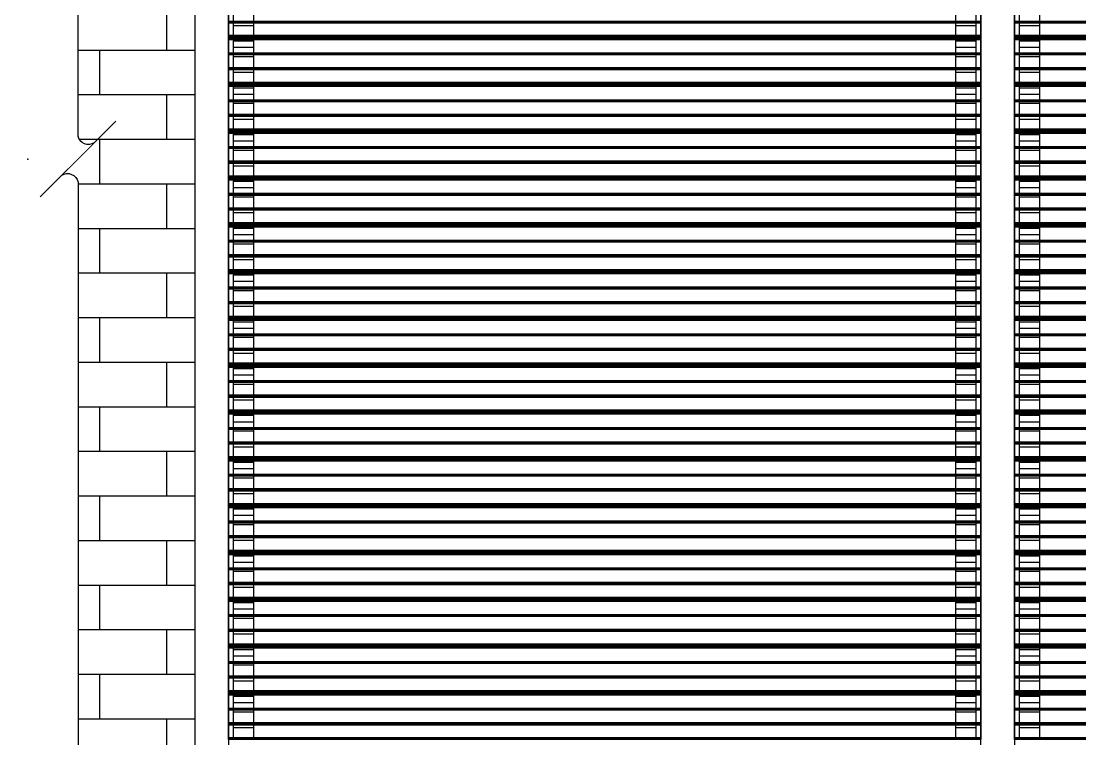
# Model space of a CAD drawing. Header units: millimetres. Extents: x -244126 to 368105, y -173968 to 259060.
# Drawn here: x 432 to 2015, y 57677 to 58751 of the extents above; entities that cross this region are included whole.
import ezdxf

# ---------------------------------------------------------------- set-up
doc = ezdxf.new("R2010")
doc.units = ezdxf.units.MM
doc.header["$MEASUREMENT"] = 0
for name, color, linetype in [('000 - H A T C H', 8, 'Continuous'), ('000 - SYMBOL CON', 1, 'Continuous'), ('000 - WIPEOUT', 250, 'Continuous'), ('001 - ASCESSORIES', 1, 'Continuous'), ('002 - STRUCTURAL STEEL', 4, 'Continuous'), ('004 - WALL', 3, 'Continuous')]:
    doc.layers.add(name, color=color, linetype=linetype)

# ---------------------------------------------------------------- blocks, each defined once
blk = doc.blocks.new('*U3711')
at = {"layer": '000 - H A T C H'}
h = blk.add_hatch(dxfattribs=at)
h.set_pattern_fill('AR-BRSTD', color=0, scale=25)
h.set_pattern_definition([(0, (-1350, -100), (0, 66.675), []), (90, (-1350, -100), (-100, 66.675), [66.675, -66.675])])
h.paths.add_polyline_path([(-250, 3000), (-250, 0), (0, 0), (0, 2700), (2400, 2700), (2400, 0), (2650, 0), (2650, 3000)])
at = {"layer": '004 - WALL', "color": 0, "linetype": 'ByBlock'}
blk.add_lwpolyline([(2650, 3000), (-250, 3000), (-250, 0), (0, 0), (0, 2700), (2400, 2700), (2400, 0), (2650, 0), (2650, 3000)], close=True, dxfattribs=at)
blk = doc.blocks.new('*U3715')
at = {"layer": '002 - STRUCTURAL STEEL', "color": 0, "linetype": 'ByBlock'}
blk.add_lwpolyline([(0, 50), (2700, 50), (2700, 0), (0, 0)], close=True, dxfattribs=at)
blk = doc.blocks.new('*U3751')
at = {"color": 3}
blk.add_wipeout([(1.375, 3.006), (1.184, 2.931), (1.025, 2.8), (0.917, 2.625), (0.871, 2.424), (0.89, 2.219), (0.974, 2.031), (-0.969, 3.974), (-0.885, 3.787), (-0.866, 3.583), (-0.913, 3.384), (-1.021, 3.21), (-1.179, 3.079), (-1.37, 3.006), (-59.997, 3.02), (-59.997, -0.38), (60, -0.394), (60, 3.006)], dxfattribs=at).dxf.layer = '000 - WIPEOUT'
blk.add_point((0.003, 0.003), dxfattribs=at)
at = {"layer": '000 - SYMBOL CON', "color": 0, "extrusion": (0, 0, -1)}
blk.add_line((2.269, 0.737), (-2.269, 5.275), dxfattribs=at)
at = {"layer": '000 - SYMBOL CON', "color": 0}
for p, q in [((-1.37, 3.006), (-59.997, 3.02)), ((1.375, 3.006), (60, 3.006))]:
    blk.add_line(p, q, dxfattribs=at)
at = {"layer": '000 - SYMBOL CON', "color": 0, "extrusion": (0, 0, -1)}
for centre, radius, start, end in [((1.499, 3.626), 0.634, 146.72715, 258.27285), ((-1.507, 2.382), 0.638, 326.67996, 78.07944)]:
    blk.add_arc(centre, radius, start, end, dxfattribs=at)
blk = doc.blocks.new('000 - ASSCESSORIES_FAMELINE_AL.FLEX_BK_FOR_70Z_[70Z-BK]_FRONT_VIEW')
at = {"layer": '001 - ASCESSORIES', "color": 8}
for p, q in [((-49.3, -15), (-49.3, 15)), ((-25.7, -15), (-25.7, 15)), ((-11.9, -15), (-11.9, 15)), ((-2.4, -15), (-2.4, 15))]:
    blk.add_line(p, q, dxfattribs=at)
at = {"layer": '001 - ASCESSORIES', "color": 0}
blk.add_lwpolyline([(-65.5, 15), (2.7, 15), (2.7, -15), (-65.5, -15)], close=True, dxfattribs=at)
blk = doc.blocks.new('*U3766')
at = {"color": 8}
for p, q in [((-484.5, -225), (-484.5, -1350)), ((-484.2, -225), (-484.2, -1350)), ((-483.8, -225), (-483.8, -1350)), ((-483.4, -225), (-483.4, -1350)), ((-482.6, -225), (-482.6, -1350)), ((-463.7, -225), (-463.7, -1350)), ((-463.3, -225), (-463.3, -1350)), ((-462.9, -225), (-462.9, -1350)), ((-462.5, -225), (-462.5, -1350)), ((-462.1, -225), (-462.1, -1350)), ((-461.8, -225), (-461.8, -1350)), ((-461.8, -225), (-461.8, -1350)), ((-461.5, -225), (-461.5, -1350)), ((-461.2, -225), (-461.2, -1350)), ((-460.9, -225), (-460.9, -1350)), ((-460.7, -225), (-460.7, -1350)), ((-460.5, -225), (-460.5, -1350)), ((-441.5, -225), (-441.5, -1350)), ((-441.3, -225), (-441.3, -1350)), ((-441, -225), (-441, -1350)), ((-440.7, -225), (-440.7, -1350)), ((-440.4, -225), (-440.4, -1350)), ((-440.1, -225), (-440.1, -1350)), ((-439.7, -225), (-439.7, -1350)), ((-439.3, -225), (-439.3, -1350)), ((-438.9, -225), (-438.9, -1350)), ((-418.8, -225), (-418.8, -1350)), ((-418.4, -225), (-418.4, -1350)), ((-418, -225), (-418, -1350)), ((-417.6, -225), (-417.6, -1350)), ((-417.2, -225), (-417.2, -1350)), ((-416.9, -225), (-416.9, -1350)), ((-416.9, -225), (-416.9, -1350)), ((-416.6, -225), (-416.6, -1350)), ((-416.3, -225), (-416.3, -1350)), ((-416, -225), (-416, -1350)), ((-415.8, -225), (-415.8, -1350)), ((-415.7, -225), (-415.7, -1350)), ((-415.6, -225), (-415.6, -1350)), ((-415.5, -225), (-415.5, -1350)), ((-415.2, -225), (-415.2, -1350)), ((-414.9, -225), (-414.9, -1350)), ((-414.5, -225), (-414.5, -1350)), ((-414.2, -225), (-414.2, -1350)), ((-413.8, -225), (-413.8, -1350)), ((-413.4, -225), (-413.4, -1350)), ((-412.6, -225), (-412.6, -1350)), ((-393.7, -225), (-393.7, -1350)), ((-393.3, -225), (-393.3, -1350)), ((-392.9, -225), (-392.9, -1350)), ((-392.5, -225), (-392.5, -1350)), ((-392.1, -225), (-392.1, -1350)), ((-391.8, -225), (-391.8, -1350)), ((-391.8, -225), (-391.8, -1350)), ((-391.5, -225), (-391.5, -1350)), ((-391.2, -225), (-391.2, -1350)), ((-390.9, -225), (-390.9, -1350)), ((-390.7, -225), (-390.7, -1350)), ((-390.5, -225), (-390.5, -1350)), ((-371.5, -225), (-371.5, -1350)), ((-371.3, -225), (-371.3, -1350)), ((-371, -225), (-371, -1350)), ((-370.7, -225), (-370.7, -1350)), ((-370.4, -225), (-370.4, -1350)), ((-370.1, -225), (-370.1, -1350)), ((-369.7, -225), (-369.7, -1350)), ((-369.3, -225), (-369.3, -1350)), ((-368.9, -225), (-368.9, -1350)), ((-348.8, -225), (-348.8, -1350)), ((-348.4, -225), (-348.4, -1350)), ((-348, -225), (-348, -1350)), ((-347.6, -225), (-347.6, -1350)), ((-347.2, -225), (-347.2, -1350)), ((-346.9, -225), (-346.9, -1350)), ((-346.9, -225), (-346.9, -1350)), ((-346.6, -225), (-346.6, -1350)), ((-346.3, -225), (-346.3, -1350)), ((-346, -225), (-346, -1350)), ((-345.8, -225), (-345.8, -1350)), ((-345.7, -225), (-345.7, -1350)), ((-345.6, -225), (-345.6, -1350)), ((-345.5, -225), (-345.5, -1350)), ((-345.2, -225), (-345.2, -1350)), ((-344.9, -225), (-344.9, -1350)), ((-344.5, -225), (-344.5, -1350)), ((-344.2, -225), (-344.2, -1350)), ((-343.8, -225), (-343.8, -1350)), ((-343.4, -225), (-343.4, -1350)), ((-342.6, -225), (-342.6, -1350)), ((-323.7, -225), (-323.7, -1350)), ((-323.3, -225), (-323.3, -1350)), ((-322.9, -225), (-322.9, -1350)), ((-322.5, -225), (-322.5, -1350)), ((-322.1, -225), (-322.1, -1350)), ((-321.8, -225), (-321.8, -1350)), ((-321.8, -225), (-321.8, -1350)), ((-321.5, -225), (-321.5, -1350)), ((-321.2, -225), (-321.2, -1350)), ((-320.9, -225), (-320.9, -1350)), ((-320.7, -225), (-320.7, -1350)), ((-320.5, -225), (-320.5, -1350)), ((-301.5, -225), (-301.5, -1350)), ((-301.3, -225), (-301.3, -1350)), ((-301, -225), (-301, -1350)), ((-300.7, -225), (-300.7, -1350)), ((-300.4, -225), (-300.4, -1350)), ((-300.1, -225), (-300.1, -1350)), ((-299.7, -225), (-299.7, -1350)), ((-299.3, -225), (-299.3, -1350)), ((-298.9, -225), (-298.9, -1350)), ((-278.8, -225), (-278.8, -1350)), ((-278.4, -225), (-278.4, -1350)), ((-278, -225), (-278, -1350)), ((-277.6, -225), (-277.6, -1350)), ((-277.2, -225), (-277.2, -1350)), ((-276.9, -225), (-276.9, -1350)), ((-276.9, -225), (-276.9, -1350)), ((-276.6, -225), (-276.6, -1350)), ((-276.3, -225), (-276.3, -1350)), ((-276, -225), (-276, -1350)), ((-275.8, -225), (-275.8, -1350)), ((-275.7, -225), (-275.7, -1350)), ((-275.6, -225), (-275.6, -1350)), ((-275.5, -225), (-275.5, -1350)), ((-275.2, -225), (-275.2, -1350)), ((-274.9, -225), (-274.9, -1350)), ((-274.5, -225), (-274.5, -1350)), ((-274.2, -225), (-274.2, -1350)), ((-273.8, -225), (-273.8, -1350)), ((-273.4, -225), (-273.4, -1350)), ((-272.6, -225), (-272.6, -1350)), ((-253.7, -225), (-253.7, -1350)), ((-253.3, -225), (-253.3, -1350)), ((-252.9, -225), (-252.9, -1350)), ((-252.5, -225), (-252.5, -1350)), ((-252.1, -225), (-252.1, -1350)), ((-251.8, -225), (-251.8, -1350)), ((-251.8, -225), (-251.8, -1350)), ((-251.5, -225), (-251.5, -1350)), ((-251.2, -225), (-251.2, -1350)), ((-250.9, -225), (-250.9, -1350)), ((-250.7, -225), (-250.7, -1350)), ((-250.5, -225), (-250.5, -1350)), ((-231.5, -225), (-231.5, -1350)), ((-231.3, -225), (-231.3, -1350)), ((-231, -225), (-231, -1350)), ((-230.7, -225), (-230.7, -1350)), ((-230.4, -225), (-230.4, -1350)), ((-230.1, -225), (-230.1, -1350)), ((-229.7, -225), (-229.7, -1350)), ((-229.3, -225), (-229.3, -1350)), ((-228.9, -225), (-228.9, -1350)), ((-208.8, -225), (-208.8, -1350)), ((-208.4, -225), (-208.4, -1350)), ((-208, -225), (-208, -1350)), ((-207.6, -225), (-207.6, -1350)), ((-207.2, -225), (-207.2, -1350)), ((-206.9, -225), (-206.9, -1350)), ((-206.9, -225), (-206.9, -1350)), ((-206.6, -225), (-206.6, -1350)), ((-206.3, -225), (-206.3, -1350)), ((-206, -225), (-206, -1350)), ((-205.8, -225), (-205.8, -1350)), ((-205.7, -225), (-205.7, -1350)), ((-205.6, -225), (-205.6, -1350)), ((-205.5, -225), (-205.5, -1350)), ((-205.2, -225), (-205.2, -1350)), ((-204.9, -225), (-204.9, -1350)), ((-204.5, -225), (-204.5, -1350)), ((-204.2, -225), (-204.2, -1350)), ((-203.8, -225), (-203.8, -1350)), ((-203.4, -225), (-203.4, -1350)), ((-202.6, -225), (-202.6, -1350)), ((-183.7, -225), (-183.7, -1350)), ((-183.3, -225), (-183.3, -1350)), ((-182.9, -225), (-182.9, -1350)), ((-182.5, -225), (-182.5, -1350)), ((-182.1, -225), (-182.1, -1350)), ((-181.8, -225), (-181.8, -1350)), ((-181.8, -225), (-181.8, -1350)), ((-181.5, -225), (-181.5, -1350)), ((-181.2, -225), (-181.2, -1350)), ((-180.9, -225), (-180.9, -1350)), ((-180.7, -225), (-180.7, -1350)), ((-180.5, -225), (-180.5, -1350)), ((-161.5, -225), (-161.5, -1350)), ((-161.3, -225), (-161.3, -1350)), ((-161, -225), (-161, -1350)), ((-160.7, -225), (-160.7, -1350)), ((-160.4, -225), (-160.4, -1350)), ((-160.1, -225), (-160.1, -1350)), ((-159.7, -225), (-159.7, -1350)), ((-159.3, -225), (-159.3, -1350)), ((-158.9, -225), (-158.9, -1350)), ((-138.8, -225), (-138.8, -1350)), ((-138.4, -225), (-138.4, -1350)), ((-138, -225), (-138, -1350)), ((-137.6, -225), (-137.6, -1350)), ((-137.2, -225), (-137.2, -1350)), ((-136.9, -225), (-136.9, -1350)), ((-136.9, -225), (-136.9, -1350)), ((-136.6, -225), (-136.6, -1350)), ((-136.3, -225), (-136.3, -1350)), ((-136, -225), (-136, -1350)), ((-135.8, -225), (-135.8, -1350)), ((-135.7, -225), (-135.7, -1350)), ((-135.6, -225), (-135.6, -1350)), ((-135.5, -225), (-135.5, -1350)), ((-135.2, -225), (-135.2, -1350)), ((-134.9, -225), (-134.9, -1350)), ((-134.5, -225), (-134.5, -1350)), ((-134.2, -225), (-134.2, -1350)), ((-133.8, -225), (-133.8, -1350)), ((-133.4, -225), (-133.4, -1350)), ((-132.6, -225), (-132.6, -1350)), ((-113.7, -225), (-113.7, -1350)), ((-113.3, -225), (-113.3, -1350)), ((-112.9, -225), (-112.9, -1350)), ((-112.5, -225), (-112.5, -1350)), ((-112.1, -225), (-112.1, -1350)), ((-111.8, -225), (-111.8, -1350)), ((-111.8, -225), (-111.8, -1350)), ((-111.5, -225), (-111.5, -1350)), ((-111.2, -225), (-111.2, -1350)), ((-110.9, -225), (-110.9, -1350)), ((-110.7, -225), (-110.7, -1350)), ((-110.5, -225), (-110.5, -1350)), ((-91.5, -225), (-91.5, -1350)), ((-91.3, -225), (-91.3, -1350)), ((-91, -225), (-91, -1350)), ((-90.7, -225), (-90.7, -1350)), ((-90.4, -225), (-90.4, -1350)), ((-90.1, -225), (-90.1, -1350)), ((-89.7, -225), (-89.7, -1350)), ((-89.3, -225), (-89.3, -1350)), ((-88.9, -225), (-88.9, -1350)), ((-68.8, -225), (-68.8, -1350)), ((-68.4, -225), (-68.4, -1350)), ((-68, -225), (-68, -1350)), ((-67.6, -225), (-67.6, -1350)), ((-67.2, -225), (-67.2, -1350)), ((-66.9, -225), (-66.9, -1350)), ((-66.9, -225), (-66.9, -1350)), ((-66.6, -225), (-66.6, -1350)), ((-66.3, -225), (-66.3, -1350)), ((-66, -225), (-66, -1350)), ((-65.8, -225), (-65.8, -1350)), ((-65.7, -225), (-65.7, -1350)), ((-65.6, -225), (-65.6, -1350)), ((-65.5, -225), (-65.5, -1350)), ((-65.2, -225), (-65.2, -1350)), ((-64.9, -225), (-64.9, -1350)), ((-64.5, -225), (-64.5, -1350)), ((-64.2, -225), (-64.2, -1350)), ((-63.8, -225), (-63.8, -1350)), ((-63.4, -225), (-63.4, -1350)), ((-62.6, -225), (-62.6, -1350)), ((-43.7, -225), (-43.7, -1350)), ((-43.3, -225), (-43.3, -1350)), ((-42.9, -225), (-42.9, -1350)), ((-42.5, -225), (-42.5, -1350)), ((-42.1, -225), (-42.1, -1350)), ((-41.8, -225), (-41.8, -1350)), ((-41.8, -225), (-41.8, -1350)), ((-41.5, -225), (-41.5, -1350)), ((-41.2, -225), (-41.2, -1350)), ((-40.9, -225), (-40.9, -1350)), ((-40.7, -225), (-40.7, -1350)), ((-40.5, -225), (-40.5, -1350)), ((-21.5, -225), (-21.5, -1350)), ((-21.3, -225), (-21.3, -1350)), ((-21, -225), (-21, -1350)), ((-20.7, -225), (-20.7, -1350)), ((-20.4, -225), (-20.4, -1350)), ((-20.1, -225), (-20.1, -1350)), ((-19.7, -225), (-19.7, -1350)), ((-19.3, -225), (-19.3, -1350)), ((-18.9, -225), (-18.9, -1350)), ((1.2, -225), (1.2, -1350)), ((1.6, -225), (1.6, -1350)), ((2, -225), (2, -1350)), ((2.4, -225), (2.4, -1350)), ((2.8, -225), (2.8, -1350)), ((3.1, -225), (3.1, -1350)), ((3.1, -225), (3.1, -1350)), ((3.4, -225), (3.4, -1350)), ((3.7, -225), (3.7, -1350)), ((4, -225), (4, -1350)), ((4.2, -225), (4.2, -1350)), ((4.3, -225), (4.3, -1350)), ((4.4, -225), (4.4, -1350)), ((4.5, -225), (4.5, -1350)), ((4.8, -225), (4.8, -1350)), ((5.1, -225), (5.1, -1350)), ((5.5, -225), (5.5, -1350)), ((5.8, -225), (5.8, -1350)), ((6.2, -225), (6.2, -1350)), ((6.6, -225), (6.6, -1350)), ((7.4, -225), (7.4, -1350)), ((26.3, -225), (26.3, -1350)), ((26.7, -225), (26.7, -1350)), ((27.1, -225), (27.1, -1350)), ((27.5, -225), (27.5, -1350)), ((27.9, -225), (27.9, -1350)), ((28.2, -225), (28.2, -1350)), ((28.2, -225), (28.2, -1350)), ((28.5, -225), (28.5, -1350)), ((28.8, -225), (28.8, -1350)), ((29.1, -225), (29.1, -1350)), ((29.3, -225), (29.3, -1350)), ((29.5, -225), (29.5, -1350)), ((48.5, -225), (48.5, -1350)), ((48.7, -225), (48.7, -1350)), ((49, -225), (49, -1350)), ((49.3, -225), (49.3, -1350)), ((49.6, -225), (49.6, -1350)), ((49.9, -225), (49.9, -1350)), ((50.3, -225), (50.3, -1350)), ((50.7, -225), (50.7, -1350)), ((51.1, -225), (51.1, -1350)), ((71.2, -225), (71.2, -1350)), ((71.6, -225), (71.6, -1350)), ((72, -225), (72, -1350)), ((72.4, -225), (72.4, -1350)), ((72.8, -225), (72.8, -1350)), ((73.1, -225), (73.1, -1350)), ((73.1, -225), (73.1, -1350)), ((73.4, -225), (73.4, -1350)), ((73.7, -225), (73.7, -1350)), ((74, -225), (74, -1350)), ((74.2, -225), (74.2, -1350)), ((74.3, -225), (74.3, -1350)), ((74.4, -225), (74.4, -1350)), ((74.5, -225), (74.5, -1350)), ((74.8, -225), (74.8, -1350)), ((75.1, -225), (75.1, -1350)), ((75.5, -225), (75.5, -1350)), ((75.8, -225), (75.8, -1350)), ((76.2, -225), (76.2, -1350)), ((76.6, -225), (76.6, -1350)), ((77.4, -225), (77.4, -1350)), ((96.3, -225), (96.3, -1350)), ((96.7, -225), (96.7, -1350)), ((97.1, -225), (97.1, -1350)), ((97.5, -225), (97.5, -1350)), ((97.9, -225), (97.9, -1350)), ((98.2, -225), (98.2, -1350)), ((98.2, -225), (98.2, -1350)), ((98.5, -225), (98.5, -1350)), ((98.8, -225), (98.8, -1350)), ((99.1, -225), (99.1, -1350)), ((99.3, -225), (99.3, -1350)), ((99.5, -225), (99.5, -1350)), ((118.5, -225), (118.5, -1350)), ((118.7, -225), (118.7, -1350)), ((119, -225), (119, -1350)), ((119.3, -225), (119.3, -1350)), ((119.6, -225), (119.6, -1350)), ((119.9, -225), (119.9, -1350)), ((120.3, -225), (120.3, -1350)), ((120.7, -225), (120.7, -1350)), ((121.1, -225), (121.1, -1350)), ((141.2, -225), (141.2, -1350)), ((141.6, -225), (141.6, -1350)), ((142, -225), (142, -1350)), ((142.4, -225), (142.4, -1350)), ((142.8, -225), (142.8, -1350)), ((143.1, -225), (143.1, -1350)), ((143.1, -225), (143.1, -1350)), ((143.4, -225), (143.4, -1350)), ((143.7, -225), (143.7, -1350)), ((144, -225), (144, -1350)), ((144.2, -225), (144.2, -1350)), ((144.3, -225), (144.3, -1350)), ((144.4, -225), (144.4, -1350)), ((144.5, -225), (144.5, -1350)), ((144.8, -225), (144.8, -1350)), ((145.1, -225), (145.1, -1350)), ((145.5, -225), (145.5, -1350)), ((145.8, -225), (145.8, -1350)), ((146.2, -225), (146.2, -1350)), ((146.6, -225), (146.6, -1350)), ((147.4, -225), (147.4, -1350)), ((166.3, -225), (166.3, -1350)), ((166.7, -225), (166.7, -1350)), ((167.1, -225), (167.1, -1350)), ((167.5, -225), (167.5, -1350)), ((167.9, -225), (167.9, -1350)), ((168.2, -225), (168.2, -1350)), ((168.2, -225), (168.2, -1350)), ((168.5, -225), (168.5, -1350)), ((168.8, -225), (168.8, -1350)), ((169.1, -225), (169.1, -1350)), ((169.3, -225), (169.3, -1350)), ((169.5, -225), (169.5, -1350)), ((188.5, -225), (188.5, -1350)), ((188.7, -225), (188.7, -1350)), ((189, -225), (189, -1350)), ((189.3, -225), (189.3, -1350)), ((189.6, -225), (189.6, -1350)), ((189.9, -225), (189.9, -1350)), ((190.3, -225), (190.3, -1350)), ((190.7, -225), (190.7, -1350)), ((191.1, -225), (191.1, -1350)), ((211.2, -225), (211.2, -1350)), ((211.6, -225), (211.6, -1350)), ((212, -225), (212, -1350)), ((212.4, -225), (212.4, -1350)), ((212.8, -225), (212.8, -1350)), ((213.1, -225), (213.1, -1350)), ((213.1, -225), (213.1, -1350)), ((213.4, -225), (213.4, -1350)), ((213.7, -225), (213.7, -1350)), ((214, -225), (214, -1350)), ((214.2, -225), (214.2, -1350)), ((214.3, -225), (214.3, -1350)), ((214.4, -225), (214.4, -1350)), ((214.5, -225), (214.5, -1350)), ((214.8, -225), (214.8, -1350)), ((215.1, -225), (215.1, -1350)), ((215.5, -225), (215.5, -1350)), ((215.8, -225), (215.8, -1350)), ((216.2, -225), (216.2, -1350)), ((216.6, -225), (216.6, -1350)), ((217.4, -225), (217.4, -1350)), ((236.3, -225), (236.3, -1350)), ((236.7, -225), (236.7, -1350)), ((237.1, -225), (237.1, -1350)), ((237.5, -225), (237.5, -1350)), ((237.9, -225), (237.9, -1350)), ((238.2, -225), (238.2, -1350)), ((238.2, -225), (238.2, -1350)), ((238.5, -225), (238.5, -1350)), ((238.8, -225), (238.8, -1350)), ((239.1, -225), (239.1, -1350)), ((239.3, -225), (239.3, -1350)), ((239.5, -225), (239.5, -1350)), ((258.5, -225), (258.5, -1350)), ((258.7, -225), (258.7, -1350)), ((259, -225), (259, -1350)), ((259.3, -225), (259.3, -1350)), ((259.6, -225), (259.6, -1350)), ((259.9, -225), (259.9, -1350)), ((260.3, -225), (260.3, -1350)), ((260.7, -225), (260.7, -1350)), ((261.1, -225), (261.1, -1350)), ((281.2, -225), (281.2, -1350)), ((281.6, -225), (281.6, -1350)), ((282, -225), (282, -1350)), ((282.4, -225), (282.4, -1350)), ((282.8, -225), (282.8, -1350)), ((283.1, -225), (283.1, -1350)), ((283.1, -225), (283.1, -1350)), ((283.4, -225), (283.4, -1350)), ((283.7, -225), (283.7, -1350)), ((284, -225), (284, -1350)), ((284.2, -225), (284.2, -1350)), ((284.3, -225), (284.3, -1350)), ((284.4, -225), (284.4, -1350)), ((284.5, -225), (284.5, -1350)), ((284.8, -225), (284.8, -1350)), ((285.1, -225), (285.1, -1350)), ((285.5, -225), (285.5, -1350)), ((285.8, -225), (285.8, -1350)), ((286.2, -225), (286.2, -1350)), ((286.6, -225), (286.6, -1350)), ((287.4, -225), (287.4, -1350)), ((306.3, -225), (306.3, -1350)), ((306.7, -225), (306.7, -1350)), ((307.1, -225), (307.1, -1350)), ((307.5, -225), (307.5, -1350)), ((307.9, -225), (307.9, -1350)), ((308.2, -225), (308.2, -1350)), ((308.2, -225), (308.2, -1350)), ((308.5, -225), (308.5, -1350)), ((308.8, -225), (308.8, -1350)), ((309.1, -225), (309.1, -1350)), ((309.3, -225), (309.3, -1350)), ((309.5, -225), (309.5, -1350)), ((328.5, -225), (328.5, -1350)), ((328.7, -225), (328.7, -1350)), ((329, -225), (329, -1350)), ((329.3, -225), (329.3, -1350)), ((329.6, -225), (329.6, -1350)), ((329.9, -225), (329.9, -1350)), ((330.3, -225), (330.3, -1350)), ((330.7, -225), (330.7, -1350)), ((331.1, -225), (331.1, -1350)), ((351.2, -225), (351.2, -1350)), ((351.6, -225), (351.6, -1350)), ((352, -225), (352, -1350)), ((352.4, -225), (352.4, -1350)), ((352.8, -225), (352.8, -1350)), ((353.1, -225), (353.1, -1350)), ((353.1, -225), (353.1, -1350)), ((353.4, -225), (353.4, -1350)), ((353.7, -225), (353.7, -1350)), ((354, -225), (354, -1350)), ((354.2, -225), (354.2, -1350)), ((354.3, -225), (354.3, -1350)), ((354.4, -225), (354.4, -1350)), ((354.5, -225), (354.5, -1350)), ((354.8, -225), (354.8, -1350)), ((355.1, -225), (355.1, -1350)), ((355.5, -225), (355.5, -1350)), ((355.8, -225), (355.8, -1350)), ((356.2, -225), (356.2, -1350)), ((356.6, -225), (356.6, -1350)), ((357.4, -225), (357.4, -1350)), ((376.3, -225), (376.3, -1350)), ((376.7, -225), (376.7, -1350)), ((377.1, -225), (377.1, -1350)), ((377.5, -225), (377.5, -1350)), ((377.9, -225), (377.9, -1350)), ((378.2, -225), (378.2, -1350)), ((378.2, -225), (378.2, -1350)), ((378.5, -225), (378.5, -1350)), ((378.8, -225), (378.8, -1350)), ((379.1, -225), (379.1, -1350)), ((379.3, -225), (379.3, -1350)), ((379.5, -225), (379.5, -1350)), ((398.5, -225), (398.5, -1350)), ((398.7, -225), (398.7, -1350)), ((399, -225), (399, -1350)), ((399.3, -225), (399.3, -1350)), ((399.6, -225), (399.6, -1350)), ((399.9, -225), (399.9, -1350)), ((400.3, -225), (400.3, -1350)), ((400.7, -225), (400.7, -1350)), ((401.1, -225), (401.1, -1350)), ((421.2, -225), (421.2, -1350)), ((421.6, -225), (421.6, -1350)), ((422, -225), (422, -1350)), ((422.4, -225), (422.4, -1350)), ((422.8, -225), (422.8, -1350)), ((423.1, -225), (423.1, -1350)), ((423.1, -225), (423.1, -1350)), ((423.4, -225), (423.4, -1350)), ((423.7, -225), (423.7, -1350)), ((424, -225), (424, -1350)), ((424.2, -225), (424.2, -1350)), ((424.3, -225), (424.3, -1350)), ((424.4, -225), (424.4, -1350)), ((424.5, -225), (424.5, -1350)), ((424.8, -225), (424.8, -1350)), ((425.1, -225), (425.1, -1350)), ((425.5, -225), (425.5, -1350)), ((425.8, -225), (425.8, -1350)), ((426.2, -225), (426.2, -1350)), ((426.6, -225), (426.6, -1350)), ((427.4, -225), (427.4, -1350)), ((446.3, -225), (446.3, -1350)), ((446.7, -225), (446.7, -1350)), ((447.1, -225), (447.1, -1350)), ((447.5, -225), (447.5, -1350)), ((447.9, -225), (447.9, -1350)), ((448.2, -225), (448.2, -1350)), ((448.2, -225), (448.2, -1350)), ((448.5, -225), (448.5, -1350)), ((448.8, -225), (448.8, -1350)), ((449.1, -225), (449.1, -1350)), ((449.3, -225), (449.3, -1350)), ((449.5, -225), (449.5, -1350)), ((468.5, -225), (468.5, -1350)), ((468.7, -225), (468.7, -1350)), ((469, -225), (469, -1350)), ((469.3, -225), (469.3, -1350)), ((469.6, -225), (469.6, -1350)), ((469.9, -225), (469.9, -1350)), ((470.3, -225), (470.3, -1350)), ((470.7, -225), (470.7, -1350)), ((471.1, -225), (471.1, -1350)), ((491.2, -225), (491.2, -1350)), ((491.6, -225), (491.6, -1350)), ((492, -225), (492, -1350)), ((492.4, -225), (492.4, -1350)), ((492.8, -225), (492.8, -1350)), ((493.1, -225), (493.1, -1350)), ((493.1, -225), (493.1, -1350)), ((493.4, -225), (493.4, -1350)), ((493.7, -225), (493.7, -1350)), ((494, -225), (494, -1350)), ((494.2, -225), (494.2, -1350)), ((494.3, -225), (494.3, -1350)), ((494.4, -225), (494.4, -1350)), ((494.5, -225), (494.5, -1350)), ((494.8, -225), (494.8, -1350)), ((495.1, -225), (495.1, -1350)), ((495.5, -225), (495.5, -1350)), ((495.8, -225), (495.8, -1350)), ((496.2, -225), (496.2, -1350)), ((496.6, -225), (496.6, -1350)), ((497.4, -225), (497.4, -1350)), ((516.3, -225), (516.3, -1350)), ((516.7, -225), (516.7, -1350)), ((517.1, -225), (517.1, -1350)), ((517.5, -225), (517.5, -1350)), ((517.9, -225), (517.9, -1350)), ((518.2, -225), (518.2, -1350)), ((518.2, -225), (518.2, -1350)), ((518.5, -225), (518.5, -1350)), ((518.8, -225), (518.8, -1350)), ((519.1, -225), (519.1, -1350)), ((519.3, -225), (519.3, -1350)), ((519.5, -225), (519.5, -1350)), ((538.5, -225), (538.5, -1350)), ((538.7, -225), (538.7, -1350)), ((539, -225), (539, -1350)), ((539.3, -225), (539.3, -1350)), ((539.6, -225), (539.6, -1350)), ((539.9, -225), (539.9, -1350)), ((540.3, -225), (540.3, -1350)), ((540.7, -225), (540.7, -1350)), ((541.1, -225), (541.1, -1350)), ((561.2, -225), (561.2, -1350)), ((561.6, -225), (561.6, -1350)), ((562, -225), (562, -1350)), ((562.4, -225), (562.4, -1350)), ((562.8, -225), (562.8, -1350)), ((563.1, -225), (563.1, -1350)), ((563.1, -225), (563.1, -1350)), ((563.4, -225), (563.4, -1350)), ((563.7, -225), (563.7, -1350)), ((564, -225), (564, -1350)), ((564.2, -225), (564.2, -1350)), ((564.3, -225), (564.3, -1350)), ((564.4, -225), (564.4, -1350)), ((564.5, -225), (564.5, -1350)), ((564.8, -225), (564.8, -1350)), ((565.1, -225), (565.1, -1350)), ((565.5, -225), (565.5, -1350)), ((565.8, -225), (565.8, -1350)), ((566.2, -225), (566.2, -1350)), ((566.6, -225), (566.6, -1350)), ((567.4, -225), (567.4, -1350)), ((586.3, -225), (586.3, -1350)), ((586.7, -225), (586.7, -1350)), ((587.1, -225), (587.1, -1350)), ((587.5, -225), (587.5, -1350)), ((587.9, -225), (587.9, -1350)), ((588.2, -225), (588.2, -1350)), ((588.2, -225), (588.2, -1350)), ((588.5, -225), (588.5, -1350))]:
    blk.add_line(p, q, dxfattribs=at)
at = {"color": 3}
for points in [[(-485.9, -225), (-415.3, -225), (-415.3, -1350), (-485.9, -1350)], [(-415.9, -225), (-345.3, -225), (-345.3, -1350), (-415.9, -1350)], [(-345.9, -225), (-275.3, -225), (-275.3, -1350), (-345.9, -1350)], [(-275.9, -225), (-205.3, -225), (-205.3, -1350), (-275.9, -1350)], [(-205.9, -225), (-135.3, -225), (-135.3, -1350), (-205.9, -1350)], [(-135.9, -225), (-65.3, -225), (-65.3, -1350), (-135.9, -1350)], [(-65.9, -225), (4.7, -225), (4.7, -1350), (-65.9, -1350)], [(4.1, -225), (74.7, -225), (74.7, -1350), (4.1, -1350)], [(74.1, -225), (144.7, -225), (144.7, -1350), (74.1, -1350)], [(144.1, -225), (214.7, -225), (214.7, -1350), (144.1, -1350)], [(214.1, -225), (284.7, -225), (284.7, -1350), (214.1, -1350)], [(284.1, -225), (354.7, -225), (354.7, -1350), (284.1, -1350)], [(354.1, -225), (424.7, -225), (424.7, -1350), (354.1, -1350)], [(424.1, -225), (494.7, -225), (494.7, -1350), (424.1, -1350)], [(494.1, -225), (564.7, -225), (564.7, -1350), (494.1, -1350)], [(564.1, -225), (634.7, -225), (634.7, -1350), (564.1, -1350)]]:
    blk.add_lwpolyline(points, close=True, dxfattribs=at)
at = {"layer": '001 - ASCESSORIES'}
for p in [(-419, -247.5), (-349, -247.5), (-279, -247.5), (-209, -247.5), (-139, -247.5), (-69, -247.5), (1, -247.5), (71, -247.5), (141, -247.5), (211, -247.5), (281, -247.5), (351, -247.5), (421, -247.5), (491, -247.5), (561, -247.5), (631, -247.5), (-419, -1327.5), (-349, -1327.5), (-279, -1327.5), (-209, -1327.5), (-139, -1327.5), (-69, -1327.5), (1, -1327.5), (71, -1327.5), (141, -1327.5), (211, -1327.5), (281, -1327.5), (351, -1327.5), (421, -1327.5), (491, -1327.5), (561, -1327.5), (631, -1327.5)]:
    blk.add_blockref('000 - ASSCESSORIES_FAMELINE_AL.FLEX_BK_FOR_70Z_[70Z-BK]_FRONT_VIEW', p, dxfattribs=at)
blk = doc.blocks.new('*U3767')
at = {"color": 8}
for p, q in [((-484.5, -1400), (-484.5, -2525)), ((-484.2, -1400), (-484.2, -2525)), ((-483.8, -1400), (-483.8, -2525)), ((-483.4, -1400), (-483.4, -2525)), ((-482.6, -1400), (-482.6, -2525)), ((-463.7, -1400), (-463.7, -2525)), ((-463.3, -1400), (-463.3, -2525)), ((-462.9, -1400), (-462.9, -2525)), ((-462.5, -1400), (-462.5, -2525)), ((-462.1, -1400), (-462.1, -2525)), ((-461.8, -1400), (-461.8, -2525)), ((-461.8, -1400), (-461.8, -2525)), ((-461.5, -1400), (-461.5, -2525)), ((-461.2, -1400), (-461.2, -2525)), ((-460.9, -1400), (-460.9, -2525)), ((-460.7, -1400), (-460.7, -2525)), ((-460.5, -1400), (-460.5, -2525)), ((-441.5, -1400), (-441.5, -2525)), ((-441.3, -1400), (-441.3, -2525)), ((-441, -1400), (-441, -2525)), ((-440.7, -1400), (-440.7, -2525)), ((-440.4, -1400), (-440.4, -2525)), ((-440.1, -1400), (-440.1, -2525)), ((-439.7, -1400), (-439.7, -2525)), ((-439.3, -1400), (-439.3, -2525)), ((-438.9, -1400), (-438.9, -2525)), ((-418.8, -1400), (-418.8, -2525)), ((-418.4, -1400), (-418.4, -2525)), ((-418, -1400), (-418, -2525)), ((-417.6, -1400), (-417.6, -2525)), ((-417.2, -1400), (-417.2, -2525)), ((-416.9, -1400), (-416.9, -2525)), ((-416.9, -1400), (-416.9, -2525)), ((-416.6, -1400), (-416.6, -2525)), ((-416.3, -1400), (-416.3, -2525)), ((-416, -1400), (-416, -2525)), ((-415.8, -1400), (-415.8, -2525)), ((-415.7, -1400), (-415.7, -2525)), ((-415.6, -1400), (-415.6, -2525)), ((-415.5, -1400), (-415.5, -2525)), ((-415.2, -1400), (-415.2, -2525)), ((-414.9, -1400), (-414.9, -2525)), ((-414.5, -1400), (-414.5, -2525)), ((-414.2, -1400), (-414.2, -2525)), ((-413.8, -1400), (-413.8, -2525)), ((-413.4, -1400), (-413.4, -2525)), ((-412.6, -1400), (-412.6, -2525)), ((-393.7, -1400), (-393.7, -2525)), ((-393.3, -1400), (-393.3, -2525)), ((-392.9, -1400), (-392.9, -2525)), ((-392.5, -1400), (-392.5, -2525)), ((-392.1, -1400), (-392.1, -2525)), ((-391.8, -1400), (-391.8, -2525)), ((-391.8, -1400), (-391.8, -2525)), ((-391.5, -1400), (-391.5, -2525)), ((-391.2, -1400), (-391.2, -2525)), ((-390.9, -1400), (-390.9, -2525)), ((-390.7, -1400), (-390.7, -2525)), ((-390.5, -1400), (-390.5, -2525)), ((-371.5, -1400), (-371.5, -2525)), ((-371.3, -1400), (-371.3, -2525)), ((-371, -1400), (-371, -2525)), ((-370.7, -1400), (-370.7, -2525)), ((-370.4, -1400), (-370.4, -2525)), ((-370.1, -1400), (-370.1, -2525)), ((-369.7, -1400), (-369.7, -2525)), ((-369.3, -1400), (-369.3, -2525)), ((-368.9, -1400), (-368.9, -2525)), ((-348.8, -1400), (-348.8, -2525)), ((-348.4, -1400), (-348.4, -2525)), ((-348, -1400), (-348, -2525)), ((-347.6, -1400), (-347.6, -2525)), ((-347.2, -1400), (-347.2, -2525)), ((-346.9, -1400), (-346.9, -2525)), ((-346.9, -1400), (-346.9, -2525)), ((-346.6, -1400), (-346.6, -2525)), ((-346.3, -1400), (-346.3, -2525)), ((-346, -1400), (-346, -2525)), ((-345.8, -1400), (-345.8, -2525)), ((-345.7, -1400), (-345.7, -2525)), ((-345.6, -1400), (-345.6, -2525)), ((-345.5, -1400), (-345.5, -2525)), ((-345.2, -1400), (-345.2, -2525)), ((-344.9, -1400), (-344.9, -2525)), ((-344.5, -1400), (-344.5, -2525)), ((-344.2, -1400), (-344.2, -2525)), ((-343.8, -1400), (-343.8, -2525)), ((-343.4, -1400), (-343.4, -2525)), ((-342.6, -1400), (-342.6, -2525)), ((-323.7, -1400), (-323.7, -2525)), ((-323.3, -1400), (-323.3, -2525)), ((-322.9, -1400), (-322.9, -2525)), ((-322.5, -1400), (-322.5, -2525)), ((-322.1, -1400), (-322.1, -2525)), ((-321.8, -1400), (-321.8, -2525)), ((-321.8, -1400), (-321.8, -2525)), ((-321.5, -1400), (-321.5, -2525)), ((-321.2, -1400), (-321.2, -2525)), ((-320.9, -1400), (-320.9, -2525)), ((-320.7, -1400), (-320.7, -2525)), ((-320.5, -1400), (-320.5, -2525)), ((-301.5, -1400), (-301.5, -2525)), ((-301.3, -1400), (-301.3, -2525)), ((-301, -1400), (-301, -2525)), ((-300.7, -1400), (-300.7, -2525)), ((-300.4, -1400), (-300.4, -2525)), ((-300.1, -1400), (-300.1, -2525)), ((-299.7, -1400), (-299.7, -2525)), ((-299.3, -1400), (-299.3, -2525)), ((-298.9, -1400), (-298.9, -2525)), ((-278.8, -1400), (-278.8, -2525)), ((-278.4, -1400), (-278.4, -2525)), ((-278, -1400), (-278, -2525)), ((-277.6, -1400), (-277.6, -2525)), ((-277.2, -1400), (-277.2, -2525)), ((-276.9, -1400), (-276.9, -2525)), ((-276.9, -1400), (-276.9, -2525)), ((-276.6, -1400), (-276.6, -2525)), ((-276.3, -1400), (-276.3, -2525)), ((-276, -1400), (-276, -2525)), ((-275.8, -1400), (-275.8, -2525)), ((-275.7, -1400), (-275.7, -2525)), ((-275.6, -1400), (-275.6, -2525)), ((-275.5, -1400), (-275.5, -2525)), ((-275.2, -1400), (-275.2, -2525)), ((-274.9, -1400), (-274.9, -2525)), ((-274.5, -1400), (-274.5, -2525)), ((-274.2, -1400), (-274.2, -2525)), ((-273.8, -1400), (-273.8, -2525)), ((-273.4, -1400), (-273.4, -2525)), ((-272.6, -1400), (-272.6, -2525)), ((-253.7, -1400), (-253.7, -2525)), ((-253.3, -1400), (-253.3, -2525)), ((-252.9, -1400), (-252.9, -2525)), ((-252.5, -1400), (-252.5, -2525)), ((-252.1, -1400), (-252.1, -2525)), ((-251.8, -1400), (-251.8, -2525)), ((-251.8, -1400), (-251.8, -2525)), ((-251.5, -1400), (-251.5, -2525)), ((-251.2, -1400), (-251.2, -2525)), ((-250.9, -1400), (-250.9, -2525)), ((-250.7, -1400), (-250.7, -2525)), ((-250.5, -1400), (-250.5, -2525)), ((-231.5, -1400), (-231.5, -2525)), ((-231.3, -1400), (-231.3, -2525)), ((-231, -1400), (-231, -2525)), ((-230.7, -1400), (-230.7, -2525)), ((-230.4, -1400), (-230.4, -2525)), ((-230.1, -1400), (-230.1, -2525)), ((-229.7, -1400), (-229.7, -2525)), ((-229.3, -1400), (-229.3, -2525)), ((-228.9, -1400), (-228.9, -2525)), ((-208.8, -1400), (-208.8, -2525)), ((-208.4, -1400), (-208.4, -2525)), ((-208, -1400), (-208, -2525)), ((-207.6, -1400), (-207.6, -2525)), ((-207.2, -1400), (-207.2, -2525)), ((-206.9, -1400), (-206.9, -2525)), ((-206.9, -1400), (-206.9, -2525)), ((-206.6, -1400), (-206.6, -2525)), ((-206.3, -1400), (-206.3, -2525)), ((-206, -1400), (-206, -2525)), ((-205.8, -1400), (-205.8, -2525)), ((-205.7, -1400), (-205.7, -2525)), ((-205.6, -1400), (-205.6, -2525)), ((-205.5, -1400), (-205.5, -2525)), ((-205.2, -1400), (-205.2, -2525)), ((-204.9, -1400), (-204.9, -2525)), ((-204.5, -1400), (-204.5, -2525)), ((-204.2, -1400), (-204.2, -2525)), ((-203.8, -1400), (-203.8, -2525)), ((-203.4, -1400), (-203.4, -2525)), ((-202.6, -1400), (-202.6, -2525)), ((-183.7, -1400), (-183.7, -2525)), ((-183.3, -1400), (-183.3, -2525)), ((-182.9, -1400), (-182.9, -2525)), ((-182.5, -1400), (-182.5, -2525)), ((-182.1, -1400), (-182.1, -2525)), ((-181.8, -1400), (-181.8, -2525)), ((-181.8, -1400), (-181.8, -2525)), ((-181.5, -1400), (-181.5, -2525)), ((-181.2, -1400), (-181.2, -2525)), ((-180.9, -1400), (-180.9, -2525)), ((-180.7, -1400), (-180.7, -2525)), ((-180.5, -1400), (-180.5, -2525)), ((-161.5, -1400), (-161.5, -2525)), ((-161.3, -1400), (-161.3, -2525)), ((-161, -1400), (-161, -2525)), ((-160.7, -1400), (-160.7, -2525)), ((-160.4, -1400), (-160.4, -2525)), ((-160.1, -1400), (-160.1, -2525)), ((-159.7, -1400), (-159.7, -2525)), ((-159.3, -1400), (-159.3, -2525)), ((-158.9, -1400), (-158.9, -2525)), ((-138.8, -1400), (-138.8, -2525)), ((-138.4, -1400), (-138.4, -2525)), ((-138, -1400), (-138, -2525)), ((-137.6, -1400), (-137.6, -2525)), ((-137.2, -1400), (-137.2, -2525)), ((-136.9, -1400), (-136.9, -2525)), ((-136.9, -1400), (-136.9, -2525)), ((-136.6, -1400), (-136.6, -2525)), ((-136.3, -1400), (-136.3, -2525)), ((-136, -1400), (-136, -2525)), ((-135.8, -1400), (-135.8, -2525)), ((-135.7, -1400), (-135.7, -2525)), ((-135.6, -1400), (-135.6, -2525)), ((-135.5, -1400), (-135.5, -2525)), ((-135.2, -1400), (-135.2, -2525)), ((-134.9, -1400), (-134.9, -2525)), ((-134.5, -1400), (-134.5, -2525)), ((-134.2, -1400), (-134.2, -2525)), ((-133.8, -1400), (-133.8, -2525)), ((-133.4, -1400), (-133.4, -2525)), ((-132.6, -1400), (-132.6, -2525)), ((-113.7, -1400), (-113.7, -2525)), ((-113.3, -1400), (-113.3, -2525)), ((-112.9, -1400), (-112.9, -2525)), ((-112.5, -1400), (-112.5, -2525)), ((-112.1, -1400), (-112.1, -2525)), ((-111.8, -1400), (-111.8, -2525)), ((-111.8, -1400), (-111.8, -2525)), ((-111.5, -1400), (-111.5, -2525)), ((-111.2, -1400), (-111.2, -2525)), ((-110.9, -1400), (-110.9, -2525)), ((-110.7, -1400), (-110.7, -2525)), ((-110.5, -1400), (-110.5, -2525)), ((-91.5, -1400), (-91.5, -2525)), ((-91.3, -1400), (-91.3, -2525)), ((-91, -1400), (-91, -2525)), ((-90.7, -1400), (-90.7, -2525)), ((-90.4, -1400), (-90.4, -2525)), ((-90.1, -1400), (-90.1, -2525)), ((-89.7, -1400), (-89.7, -2525)), ((-89.3, -1400), (-89.3, -2525)), ((-88.9, -1400), (-88.9, -2525)), ((-68.8, -1400), (-68.8, -2525)), ((-68.4, -1400), (-68.4, -2525)), ((-68, -1400), (-68, -2525)), ((-67.6, -1400), (-67.6, -2525)), ((-67.2, -1400), (-67.2, -2525)), ((-66.9, -1400), (-66.9, -2525)), ((-66.9, -1400), (-66.9, -2525)), ((-66.6, -1400), (-66.6, -2525)), ((-66.3, -1400), (-66.3, -2525)), ((-66, -1400), (-66, -2525)), ((-65.8, -1400), (-65.8, -2525)), ((-65.7, -1400), (-65.7, -2525)), ((-65.6, -1400), (-65.6, -2525)), ((-65.5, -1400), (-65.5, -2525)), ((-65.2, -1400), (-65.2, -2525)), ((-64.9, -1400), (-64.9, -2525)), ((-64.5, -1400), (-64.5, -2525)), ((-64.2, -1400), (-64.2, -2525)), ((-63.8, -1400), (-63.8, -2525)), ((-63.4, -1400), (-63.4, -2525)), ((-62.6, -1400), (-62.6, -2525)), ((-43.7, -1400), (-43.7, -2525)), ((-43.3, -1400), (-43.3, -2525)), ((-42.9, -1400), (-42.9, -2525)), ((-42.5, -1400), (-42.5, -2525)), ((-42.1, -1400), (-42.1, -2525)), ((-41.8, -1400), (-41.8, -2525)), ((-41.8, -1400), (-41.8, -2525)), ((-41.5, -1400), (-41.5, -2525)), ((-41.2, -1400), (-41.2, -2525)), ((-40.9, -1400), (-40.9, -2525)), ((-40.7, -1400), (-40.7, -2525)), ((-40.5, -1400), (-40.5, -2525)), ((-21.5, -1400), (-21.5, -2525)), ((-21.3, -1400), (-21.3, -2525)), ((-21, -1400), (-21, -2525)), ((-20.7, -1400), (-20.7, -2525)), ((-20.4, -1400), (-20.4, -2525)), ((-20.1, -1400), (-20.1, -2525)), ((-19.7, -1400), (-19.7, -2525)), ((-19.3, -1400), (-19.3, -2525)), ((-18.9, -1400), (-18.9, -2525)), ((1.2, -1400), (1.2, -2525)), ((1.6, -1400), (1.6, -2525)), ((2, -1400), (2, -2525)), ((2.4, -1400), (2.4, -2525)), ((2.8, -1400), (2.8, -2525)), ((3.1, -1400), (3.1, -2525)), ((3.1, -1400), (3.1, -2525)), ((3.4, -1400), (3.4, -2525)), ((3.7, -1400), (3.7, -2525)), ((4, -1400), (4, -2525)), ((4.2, -1400), (4.2, -2525)), ((4.3, -1400), (4.3, -2525)), ((4.4, -1400), (4.4, -2525)), ((4.5, -1400), (4.5, -2525)), ((4.8, -1400), (4.8, -2525)), ((5.1, -1400), (5.1, -2525)), ((5.5, -1400), (5.5, -2525)), ((5.8, -1400), (5.8, -2525)), ((6.2, -1400), (6.2, -2525)), ((6.6, -1400), (6.6, -2525)), ((7.4, -1400), (7.4, -2525)), ((26.3, -1400), (26.3, -2525)), ((26.7, -1400), (26.7, -2525)), ((27.1, -1400), (27.1, -2525)), ((27.5, -1400), (27.5, -2525)), ((27.9, -1400), (27.9, -2525)), ((28.2, -1400), (28.2, -2525)), ((28.2, -1400), (28.2, -2525)), ((28.5, -1400), (28.5, -2525)), ((28.8, -1400), (28.8, -2525)), ((29.1, -1400), (29.1, -2525)), ((29.3, -1400), (29.3, -2525)), ((29.5, -1400), (29.5, -2525)), ((48.5, -1400), (48.5, -2525)), ((48.7, -1400), (48.7, -2525)), ((49, -1400), (49, -2525)), ((49.3, -1400), (49.3, -2525)), ((49.6, -1400), (49.6, -2525)), ((49.9, -1400), (49.9, -2525)), ((50.3, -1400), (50.3, -2525)), ((50.7, -1400), (50.7, -2525)), ((51.1, -1400), (51.1, -2525)), ((71.2, -1400), (71.2, -2525)), ((71.6, -1400), (71.6, -2525)), ((72, -1400), (72, -2525)), ((72.4, -1400), (72.4, -2525)), ((72.8, -1400), (72.8, -2525)), ((73.1, -1400), (73.1, -2525)), ((73.1, -1400), (73.1, -2525)), ((73.4, -1400), (73.4, -2525)), ((73.7, -1400), (73.7, -2525)), ((74, -1400), (74, -2525)), ((74.2, -1400), (74.2, -2525)), ((74.3, -1400), (74.3, -2525)), ((74.4, -1400), (74.4, -2525)), ((74.5, -1400), (74.5, -2525)), ((74.8, -1400), (74.8, -2525)), ((75.1, -1400), (75.1, -2525)), ((75.5, -1400), (75.5, -2525)), ((75.8, -1400), (75.8, -2525)), ((76.2, -1400), (76.2, -2525)), ((76.6, -1400), (76.6, -2525)), ((77.4, -1400), (77.4, -2525)), ((96.3, -1400), (96.3, -2525)), ((96.7, -1400), (96.7, -2525)), ((97.1, -1400), (97.1, -2525)), ((97.5, -1400), (97.5, -2525)), ((97.9, -1400), (97.9, -2525)), ((98.2, -1400), (98.2, -2525)), ((98.2, -1400), (98.2, -2525)), ((98.5, -1400), (98.5, -2525)), ((98.8, -1400), (98.8, -2525)), ((99.1, -1400), (99.1, -2525)), ((99.3, -1400), (99.3, -2525)), ((99.5, -1400), (99.5, -2525)), ((118.5, -1400), (118.5, -2525)), ((118.7, -1400), (118.7, -2525)), ((119, -1400), (119, -2525)), ((119.3, -1400), (119.3, -2525)), ((119.6, -1400), (119.6, -2525)), ((119.9, -1400), (119.9, -2525)), ((120.3, -1400), (120.3, -2525)), ((120.7, -1400), (120.7, -2525)), ((121.1, -1400), (121.1, -2525)), ((141.2, -1400), (141.2, -2525)), ((141.6, -1400), (141.6, -2525)), ((142, -1400), (142, -2525)), ((142.4, -1400), (142.4, -2525)), ((142.8, -1400), (142.8, -2525)), ((143.1, -1400), (143.1, -2525)), ((143.1, -1400), (143.1, -2525)), ((143.4, -1400), (143.4, -2525)), ((143.7, -1400), (143.7, -2525)), ((144, -1400), (144, -2525)), ((144.2, -1400), (144.2, -2525)), ((144.3, -1400), (144.3, -2525)), ((144.4, -1400), (144.4, -2525)), ((144.5, -1400), (144.5, -2525)), ((144.8, -1400), (144.8, -2525)), ((145.1, -1400), (145.1, -2525)), ((145.5, -1400), (145.5, -2525)), ((145.8, -1400), (145.8, -2525)), ((146.2, -1400), (146.2, -2525)), ((146.6, -1400), (146.6, -2525)), ((147.4, -1400), (147.4, -2525)), ((166.3, -1400), (166.3, -2525)), ((166.7, -1400), (166.7, -2525)), ((167.1, -1400), (167.1, -2525)), ((167.5, -1400), (167.5, -2525)), ((167.9, -1400), (167.9, -2525)), ((168.2, -1400), (168.2, -2525)), ((168.2, -1400), (168.2, -2525)), ((168.5, -1400), (168.5, -2525)), ((168.8, -1400), (168.8, -2525)), ((169.1, -1400), (169.1, -2525)), ((169.3, -1400), (169.3, -2525)), ((169.5, -1400), (169.5, -2525)), ((188.5, -1400), (188.5, -2525)), ((188.7, -1400), (188.7, -2525)), ((189, -1400), (189, -2525)), ((189.3, -1400), (189.3, -2525)), ((189.6, -1400), (189.6, -2525)), ((189.9, -1400), (189.9, -2525)), ((190.3, -1400), (190.3, -2525)), ((190.7, -1400), (190.7, -2525)), ((191.1, -1400), (191.1, -2525)), ((211.2, -1400), (211.2, -2525)), ((211.6, -1400), (211.6, -2525)), ((212, -1400), (212, -2525)), ((212.4, -1400), (212.4, -2525)), ((212.8, -1400), (212.8, -2525)), ((213.1, -1400), (213.1, -2525)), ((213.1, -1400), (213.1, -2525)), ((213.4, -1400), (213.4, -2525)), ((213.7, -1400), (213.7, -2525)), ((214, -1400), (214, -2525)), ((214.2, -1400), (214.2, -2525)), ((214.3, -1400), (214.3, -2525)), ((214.4, -1400), (214.4, -2525)), ((214.5, -1400), (214.5, -2525)), ((214.8, -1400), (214.8, -2525)), ((215.1, -1400), (215.1, -2525)), ((215.5, -1400), (215.5, -2525)), ((215.8, -1400), (215.8, -2525)), ((216.2, -1400), (216.2, -2525)), ((216.6, -1400), (216.6, -2525)), ((217.4, -1400), (217.4, -2525)), ((236.3, -1400), (236.3, -2525)), ((236.7, -1400), (236.7, -2525)), ((237.1, -1400), (237.1, -2525)), ((237.5, -1400), (237.5, -2525)), ((237.9, -1400), (237.9, -2525)), ((238.2, -1400), (238.2, -2525)), ((238.2, -1400), (238.2, -2525)), ((238.5, -1400), (238.5, -2525)), ((238.8, -1400), (238.8, -2525)), ((239.1, -1400), (239.1, -2525)), ((239.3, -1400), (239.3, -2525)), ((239.5, -1400), (239.5, -2525)), ((258.5, -1400), (258.5, -2525)), ((258.7, -1400), (258.7, -2525)), ((259, -1400), (259, -2525)), ((259.3, -1400), (259.3, -2525)), ((259.6, -1400), (259.6, -2525)), ((259.9, -1400), (259.9, -2525)), ((260.3, -1400), (260.3, -2525)), ((260.7, -1400), (260.7, -2525)), ((261.1, -1400), (261.1, -2525)), ((281.2, -1400), (281.2, -2525)), ((281.6, -1400), (281.6, -2525)), ((282, -1400), (282, -2525)), ((282.4, -1400), (282.4, -2525)), ((282.8, -1400), (282.8, -2525)), ((283.1, -1400), (283.1, -2525)), ((283.1, -1400), (283.1, -2525)), ((283.4, -1400), (283.4, -2525)), ((283.7, -1400), (283.7, -2525)), ((284, -1400), (284, -2525)), ((284.2, -1400), (284.2, -2525)), ((284.3, -1400), (284.3, -2525)), ((284.4, -1400), (284.4, -2525)), ((284.5, -1400), (284.5, -2525)), ((284.8, -1400), (284.8, -2525)), ((285.1, -1400), (285.1, -2525)), ((285.5, -1400), (285.5, -2525)), ((285.8, -1400), (285.8, -2525)), ((286.2, -1400), (286.2, -2525)), ((286.6, -1400), (286.6, -2525)), ((287.4, -1400), (287.4, -2525)), ((306.3, -1400), (306.3, -2525)), ((306.7, -1400), (306.7, -2525)), ((307.1, -1400), (307.1, -2525)), ((307.5, -1400), (307.5, -2525)), ((307.9, -1400), (307.9, -2525)), ((308.2, -1400), (308.2, -2525)), ((308.2, -1400), (308.2, -2525)), ((308.5, -1400), (308.5, -2525)), ((308.8, -1400), (308.8, -2525)), ((309.1, -1400), (309.1, -2525)), ((309.3, -1400), (309.3, -2525)), ((309.5, -1400), (309.5, -2525)), ((328.5, -1400), (328.5, -2525)), ((328.7, -1400), (328.7, -2525)), ((329, -1400), (329, -2525)), ((329.3, -1400), (329.3, -2525)), ((329.6, -1400), (329.6, -2525)), ((329.9, -1400), (329.9, -2525)), ((330.3, -1400), (330.3, -2525)), ((330.7, -1400), (330.7, -2525)), ((331.1, -1400), (331.1, -2525)), ((351.2, -1400), (351.2, -2525)), ((351.6, -1400), (351.6, -2525)), ((352, -1400), (352, -2525)), ((352.4, -1400), (352.4, -2525)), ((352.8, -1400), (352.8, -2525)), ((353.1, -1400), (353.1, -2525)), ((353.1, -1400), (353.1, -2525)), ((353.4, -1400), (353.4, -2525)), ((353.7, -1400), (353.7, -2525)), ((354, -1400), (354, -2525)), ((354.2, -1400), (354.2, -2525)), ((354.3, -1400), (354.3, -2525)), ((354.4, -1400), (354.4, -2525)), ((354.5, -1400), (354.5, -2525)), ((354.8, -1400), (354.8, -2525)), ((355.1, -1400), (355.1, -2525)), ((355.5, -1400), (355.5, -2525)), ((355.8, -1400), (355.8, -2525)), ((356.2, -1400), (356.2, -2525)), ((356.6, -1400), (356.6, -2525)), ((357.4, -1400), (357.4, -2525)), ((376.3, -1400), (376.3, -2525)), ((376.7, -1400), (376.7, -2525)), ((377.1, -1400), (377.1, -2525)), ((377.5, -1400), (377.5, -2525)), ((377.9, -1400), (377.9, -2525)), ((378.2, -1400), (378.2, -2525)), ((378.2, -1400), (378.2, -2525)), ((378.5, -1400), (378.5, -2525)), ((378.8, -1400), (378.8, -2525)), ((379.1, -1400), (379.1, -2525)), ((379.3, -1400), (379.3, -2525)), ((379.5, -1400), (379.5, -2525)), ((398.5, -1400), (398.5, -2525)), ((398.7, -1400), (398.7, -2525)), ((399, -1400), (399, -2525)), ((399.3, -1400), (399.3, -2525)), ((399.6, -1400), (399.6, -2525)), ((399.9, -1400), (399.9, -2525)), ((400.3, -1400), (400.3, -2525)), ((400.7, -1400), (400.7, -2525)), ((401.1, -1400), (401.1, -2525)), ((421.2, -1400), (421.2, -2525)), ((421.6, -1400), (421.6, -2525)), ((422, -1400), (422, -2525)), ((422.4, -1400), (422.4, -2525)), ((422.8, -1400), (422.8, -2525)), ((423.1, -1400), (423.1, -2525)), ((423.1, -1400), (423.1, -2525)), ((423.4, -1400), (423.4, -2525)), ((423.7, -1400), (423.7, -2525)), ((424, -1400), (424, -2525)), ((424.2, -1400), (424.2, -2525)), ((424.3, -1400), (424.3, -2525)), ((424.4, -1400), (424.4, -2525)), ((424.5, -1400), (424.5, -2525)), ((424.8, -1400), (424.8, -2525)), ((425.1, -1400), (425.1, -2525)), ((425.5, -1400), (425.5, -2525)), ((425.8, -1400), (425.8, -2525)), ((426.2, -1400), (426.2, -2525)), ((426.6, -1400), (426.6, -2525)), ((427.4, -1400), (427.4, -2525)), ((446.3, -1400), (446.3, -2525)), ((446.7, -1400), (446.7, -2525)), ((447.1, -1400), (447.1, -2525)), ((447.5, -1400), (447.5, -2525)), ((447.9, -1400), (447.9, -2525)), ((448.2, -1400), (448.2, -2525)), ((448.2, -1400), (448.2, -2525)), ((448.5, -1400), (448.5, -2525)), ((448.8, -1400), (448.8, -2525)), ((449.1, -1400), (449.1, -2525)), ((449.3, -1400), (449.3, -2525)), ((449.5, -1400), (449.5, -2525)), ((468.5, -1400), (468.5, -2525)), ((468.7, -1400), (468.7, -2525)), ((469, -1400), (469, -2525)), ((469.3, -1400), (469.3, -2525)), ((469.6, -1400), (469.6, -2525)), ((469.9, -1400), (469.9, -2525)), ((470.3, -1400), (470.3, -2525)), ((470.7, -1400), (470.7, -2525)), ((471.1, -1400), (471.1, -2525)), ((491.2, -1400), (491.2, -2525)), ((491.6, -1400), (491.6, -2525)), ((492, -1400), (492, -2525)), ((492.4, -1400), (492.4, -2525)), ((492.8, -1400), (492.8, -2525)), ((493.1, -1400), (493.1, -2525)), ((493.1, -1400), (493.1, -2525)), ((493.4, -1400), (493.4, -2525)), ((493.7, -1400), (493.7, -2525)), ((494, -1400), (494, -2525)), ((494.2, -1400), (494.2, -2525)), ((494.3, -1400), (494.3, -2525)), ((494.4, -1400), (494.4, -2525)), ((494.5, -1400), (494.5, -2525)), ((494.8, -1400), (494.8, -2525)), ((495.1, -1400), (495.1, -2525)), ((495.5, -1400), (495.5, -2525)), ((495.8, -1400), (495.8, -2525)), ((496.2, -1400), (496.2, -2525)), ((496.6, -1400), (496.6, -2525)), ((497.4, -1400), (497.4, -2525)), ((516.3, -1400), (516.3, -2525)), ((516.7, -1400), (516.7, -2525)), ((517.1, -1400), (517.1, -2525)), ((517.5, -1400), (517.5, -2525)), ((517.9, -1400), (517.9, -2525)), ((518.2, -1400), (518.2, -2525)), ((518.2, -1400), (518.2, -2525)), ((518.5, -1400), (518.5, -2525)), ((518.8, -1400), (518.8, -2525)), ((519.1, -1400), (519.1, -2525)), ((519.3, -1400), (519.3, -2525)), ((519.5, -1400), (519.5, -2525)), ((538.5, -1400), (538.5, -2525)), ((538.7, -1400), (538.7, -2525)), ((539, -1400), (539, -2525)), ((539.3, -1400), (539.3, -2525)), ((539.6, -1400), (539.6, -2525)), ((539.9, -1400), (539.9, -2525)), ((540.3, -1400), (540.3, -2525)), ((540.7, -1400), (540.7, -2525)), ((541.1, -1400), (541.1, -2525)), ((561.2, -1400), (561.2, -2525)), ((561.6, -1400), (561.6, -2525)), ((562, -1400), (562, -2525)), ((562.4, -1400), (562.4, -2525)), ((562.8, -1400), (562.8, -2525)), ((563.1, -1400), (563.1, -2525)), ((563.1, -1400), (563.1, -2525)), ((563.4, -1400), (563.4, -2525)), ((563.7, -1400), (563.7, -2525)), ((564, -1400), (564, -2525)), ((564.2, -1400), (564.2, -2525)), ((564.3, -1400), (564.3, -2525)), ((564.4, -1400), (564.4, -2525)), ((564.5, -1400), (564.5, -2525)), ((564.8, -1400), (564.8, -2525)), ((565.1, -1400), (565.1, -2525)), ((565.5, -1400), (565.5, -2525)), ((565.8, -1400), (565.8, -2525)), ((566.2, -1400), (566.2, -2525)), ((566.6, -1400), (566.6, -2525)), ((567.4, -1400), (567.4, -2525)), ((586.3, -1400), (586.3, -2525)), ((586.7, -1400), (586.7, -2525)), ((587.1, -1400), (587.1, -2525)), ((587.5, -1400), (587.5, -2525)), ((587.9, -1400), (587.9, -2525)), ((588.2, -1400), (588.2, -2525)), ((588.2, -1400), (588.2, -2525)), ((588.5, -1400), (588.5, -2525))]:
    blk.add_line(p, q, dxfattribs=at)
at = {"color": 3}
for points in [[(-485.9, -1400), (-415.3, -1400), (-415.3, -2525), (-485.9, -2525)], [(-415.9, -1400), (-345.3, -1400), (-345.3, -2525), (-415.9, -2525)], [(-345.9, -1400), (-275.3, -1400), (-275.3, -2525), (-345.9, -2525)], [(-275.9, -1400), (-205.3, -1400), (-205.3, -2525), (-275.9, -2525)], [(-205.9, -1400), (-135.3, -1400), (-135.3, -2525), (-205.9, -2525)], [(-135.9, -1400), (-65.3, -1400), (-65.3, -2525), (-135.9, -2525)], [(-65.9, -1400), (4.7, -1400), (4.7, -2525), (-65.9, -2525)], [(4.1, -1400), (74.7, -1400), (74.7, -2525), (4.1, -2525)], [(74.1, -1400), (144.7, -1400), (144.7, -2525), (74.1, -2525)], [(144.1, -1400), (214.7, -1400), (214.7, -2525), (144.1, -2525)], [(214.1, -1400), (284.7, -1400), (284.7, -2525), (214.1, -2525)], [(284.1, -1400), (354.7, -1400), (354.7, -2525), (284.1, -2525)], [(354.1, -1400), (424.7, -1400), (424.7, -2525), (354.1, -2525)], [(424.1, -1400), (494.7, -1400), (494.7, -2525), (424.1, -2525)], [(494.1, -1400), (564.7, -1400), (564.7, -2525), (494.1, -2525)], [(564.1, -1400), (634.7, -1400), (634.7, -2525), (564.1, -2525)]]:
    blk.add_lwpolyline(points, close=True, dxfattribs=at)
at = {"layer": '001 - ASCESSORIES'}
for p in [(-419, -1422.5), (-349, -1422.5), (-279, -1422.5), (-209, -1422.5), (-139, -1422.5), (-69, -1422.5), (1, -1422.5), (71, -1422.5), (141, -1422.5), (211, -1422.5), (281, -1422.5), (351, -1422.5), (421, -1422.5), (491, -1422.5), (561, -1422.5), (631, -1422.5)]:
    blk.add_blockref('000 - ASSCESSORIES_FAMELINE_AL.FLEX_BK_FOR_70Z_[70Z-BK]_FRONT_VIEW', p, dxfattribs=at)

msp = doc.modelspace()

# ---------------------------------------------------------------- block references
at = {"color": 8}
msp.add_blockref('*U3711', (692.40343, 57044.47557), dxfattribs=at)
at = {"color": 2, "rotation": 90}
for name in ['*U3766', '*U3767']:
    msp.add_blockref(name, (517.42086, 58161.97397), dxfattribs=at)
at = {"layer": '002 - STRUCTURAL STEEL', "color": 1, "rotation": 90}
for p in [(742.40343, 57044.47557), (1917.40343, 57044.47557)]:
    msp.add_blockref('*U3715', p, dxfattribs=at)

# ---------------------------------------------------------------- next in the draw order: block references
at = {"layer": '000 - SYMBOL CON', "color": 2, "xscale": 25, "yscale": 25, "zscale": 25, "rotation": 270}
msp.add_blockref('*U3751', (442.27707, 58544.37445), dxfattribs=at)

doc.saveas('drawing.dxf')
